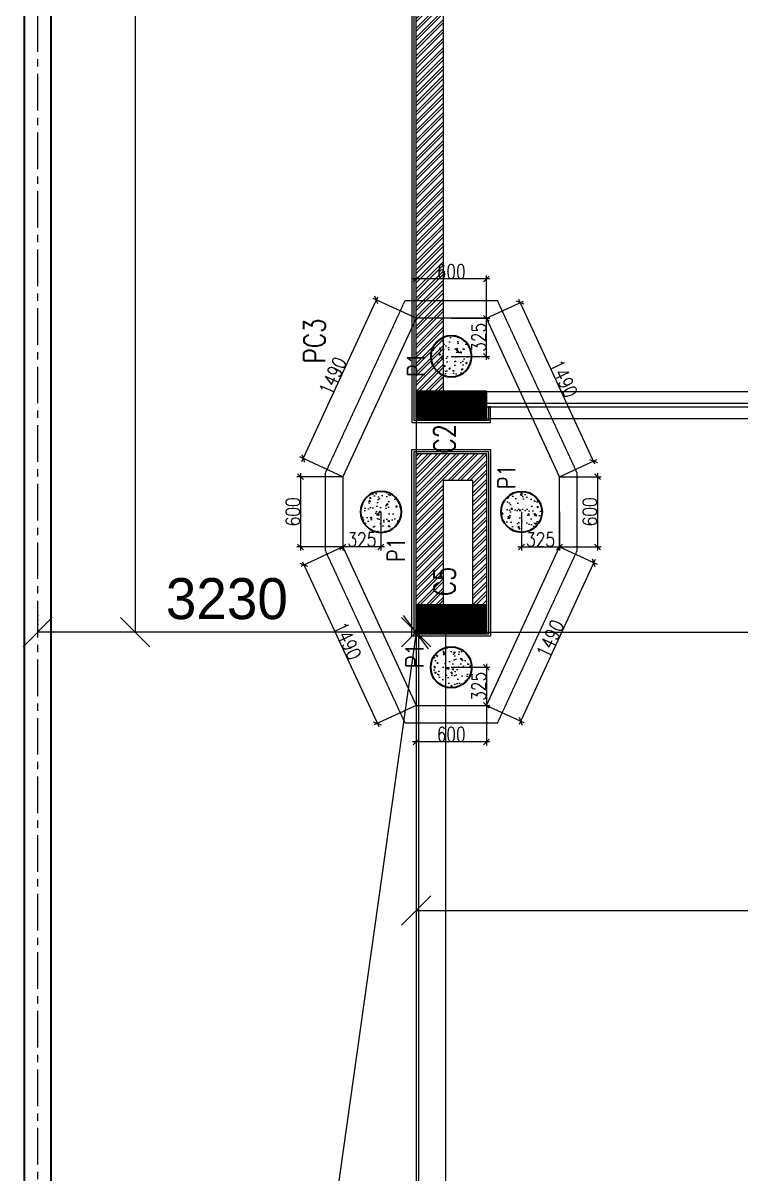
# Model space of a CAD drawing. Header units: metres. Extents: x 5205117 to 5948571, y 646915 to 1143748.
# Drawn here: x 5508533 to 5514661, y 814481 to 824308 of the extents above; entities that cross this region are included whole.
import ezdxf

# ---------------------------------------------------------------- set-up
doc = ezdxf.new("R2010")
doc.units = ezdxf.units.M
doc.header["$MEASUREMENT"] = 0
doc.header["$PDMODE"] = 35
doc.header["$PDSIZE"] = 10
for name, pattern in [('CENTER', [2, 1.25, -0.25, 0.25, -0.25]), ('DASHED', [0.75, 0.5, -0.25]), ('DOT2', [0.125, 0, -0.125]), ('HIDDEN', [0.375, 0.25, -0.125])]:
    doc.linetypes.add(name, pattern=pattern)
doc.layers.get('0').update_dxf_attribs({"color": 1, "linetype": 'DASHED', "lineweight": 30})
for name, color, linetype, lineweight in [('A-Center line', 1, 'CENTER', 9), ('dim start point', 10, 'Continuous', 0), ('plot 5', 7, 'Continuous', 30), ('S-COLUMN & WALL', 5, 'Continuous', 30), ('S-COLUMN_H', 250, 'Continuous', 0), ('S-FOUND-EXCAVATION', 253, 'HIDDEN', 0), ('S-FOUND-FOOTING', 7, 'Continuous', 15), ('S-PILE', 96, 'Continuous', 30), ('S-TEXT', 7, 'Continuous', 0), ('S-TEXT COL.', 1, 'Continuous', 0), ('S-TEXT PILE', 7, 'Continuous', 0)]:
    doc.layers.add(name, color=color, linetype=linetype, lineweight=lineweight)
doc.layers.add('A-GF', color=8, linetype='Continuous', lineweight=0, transparency=0.5)
doc.styles.add('C-ROOM', font='arial.ttf')
doc.styles.add('SETU 1', font='romans.shx', dxfattribs={"width": 0.8})
doc.styles.get("Standard").update_dxf_attribs({"font": 'GOTHIC.TTF'})
doc.dimstyles.new('A-DIM 100', dxfattribs={"dimscale": 100, "dimtxt": 2.5, "dimasz": 1.5, "dimexe": 1, "dimexo": 1, "dimgap": 0.5, "dimtad": 1, "dimdec": 0, "dimrnd": 5, "dimzin": 3, "dimdsep": 46, "dimtxsty": 'C-ROOM', "dimblk1": 'ARCHTICK', "dimblk2": 'ARCHTICK', "dimsah": 1, "dimcen": 1.5, "dimdle": 1, "dimclrd": 256, "dimclre": 256, "dimclrt": 256, "dimadec": 0, "dimazin": 0, "dimtfac": 0.6, "dimtdec": 0, "dimtofl": 0, "dimtmove": 1, "dimatfit": 3, "dimfxl": 1, "dimtolj": 1, "dimtzin": 0, "dimlwd": -1, "dimlwe": -1, "dimarcsym": 0})
doc.dimstyles.get("Standard").update_dxf_attribs({"dimtxt": 2, "dimasz": 1, "dimexe": 0, "dimexo": 0, "dimgap": 0.1, "dimtad": 1, "dimdsep": 46, "dimtxsty": 'Standard', "dimblk": 'OBLIQUE', "dimcen": 0.1, "dimclrd": 256, "dimclre": 256, "dimclrt": 256, "dimadec": 0, "dimazin": 0, "dimtfac": 1, "dimtofl": 0, "dimtmove": 1, "dimatfit": 2, "dimldrblk": 'OPEN90', "dimfxl": 1, "dimtolj": 1, "dimtzin": 0, "dimlwd": -1, "dimlwe": -1, "dimarcsym": 0})
pattern_1 = [(45, (1595081.140646775, 494016.5524752283), (-6.629126073623882, 6.629126073623883), [])]

# ---------------------------------------------------------------- blocks, each defined once
blk = doc.blocks.new('P2')
at = {"layer": 'S-PILE', "lineweight": 0}
h = blk.add_hatch(dxfattribs=at)
h.set_pattern_fill('AR-CONC', color=256, scale=20)
h.set_pattern_definition([(50, (0, 0), (143.4520365201507, -12.55042699651902), [15, -165]), (355, (0, 0), (-27.7502667226, 150.4384267400024), [12, -132]), (100.45144446, (11.9543362, -1.0458688), (115.7017693454224, 137.8879981937259), [12.74803839999999, -140.2284223999999]), (46.1842, (0, 40), (213.4482661343145, -33.10385615861531), [22.5, -247.5]), (96.63563549000003, (17.787349, 37.2413386), (186.9323891348456, 194.8237201549101), [19.1220684, -210.3427519999999]), (351.18416399, (0, 40), (186.9323890109546, 194.823720053998), [18, -198.0000002]), (21, (20, 30), (119.3814104236923, -80.52377813306776), [15, -165]), (326, (20, 30), (48.66306638431634, 145.0300090093706), [12, -132]), (71.45144474, (29.94845080000001, 23.2896852), (168.0444753459942, 64.50623056127077), [12.748038, -140.2284224]), (37.5, (0, 0), (2.431971063458133, 66.5787707662623), [0, -130.4, 0, -134, 0, -132.5]), (7.499999999999999, (0, 0), (52.61390748842972, 78.88234237647205), [0, -76.39999999999999, 0, -127.4, 0, -50.5]), (327.5, (-44.59999999999999, 0), (106.7644872344818, -4.510974346875951), [0, -50, 0, -156, 0, -207]), (317.5, (-64.6, 0), (116.6372338684772, 20.02099646646354), [0, -65, 0, -103.6, 0, -147])])
edge = h.paths.add_edge_path()
edge.add_arc((0, 0), 175, 0, 360)
at = {"layer": 'S-PILE'}
blk.add_circle((0, 0), 175, dxfattribs=at)
blk = doc.blocks.new('_Oblique')
at = {"color": 0, "linetype": 'ByBlock', "lineweight": -2}
blk.add_line((-0.5, -0.5), (0.5, 0.5), dxfattribs=at)
blk = doc.blocks.new('*D845')
at = {"layer": 'Defpoints', "color": 0, "transparency": 16777216}
for p in [(5511549.293229337, 821943.436524323), (5511888.018435445, 821786.920274838), (5511263.018461748, 820434.3243264765)]:
    blk.add_point(p, dxfattribs=at)
at = {"layer": 'S-TEXT', "transparency": 16777216}
blk.add_line((5510911.709479088, 820563.6073505251), (5511561.877005891, 821970.669749759), dxfattribs=at)
at = {"layer": 'S-TEXT', "color": 9, "transparency": 16777216}
for p, q in [((5511888.018435445, 821786.920274838), (5511522.060003902, 821956.0203008763)), ((5511263.018461748, 820434.3243264765), (5510897.060030205, 820603.4243525146))]:
    blk.add_line(p, q, dxfattribs=at)
at = {"layer": 'S-TEXT', "transparency": 16777216, "xscale": 50, "yscale": 50, "zscale": 50}
for p, rotation in [((5511549.293229337, 821943.436524323), 65.19954959944108), ((5510924.293255642, 820590.8405759613), 245.1995495994411)]:
    blk.add_blockref('_Oblique', p, dxfattribs=dict(at, rotation=rotation))
at = {"layer": 'S-TEXT', "color": 0, "lineweight": 0, "transparency": 16777216, "insert": (5511177.787920712, 821294.4033993414), "char_height": 120, "attachment_point": 5, "rotation": 65.19954959944108, "style": 'SETU 1'}
blk.add_mtext('\\A1;1490', dxfattribs=at)
blk = doc.blocks.new('*D846')
at = {"layer": 'Defpoints', "color": 0, "transparency": 16777216}
for p in [(5512777.621542173, 821920.7384592769), (5512488.018435443, 821786.9202748381), (5513113.018409139, 820434.324326476)]:
    blk.add_point(p, dxfattribs=at)
at = {"layer": 'S-TEXT', "color": 9, "transparency": 16777216}
for p, q in [((5512488.018435443, 821786.9202748381), (5512804.854767611, 821933.3222358304)), ((5513113.018409139, 820434.324326476), (5513429.854741308, 820580.7262874689))]:
    blk.add_line(p, q, dxfattribs=at)
at = {"layer": 'S-TEXT', "transparency": 16777216}
blk.add_line((5513415.205292424, 820540.9092854791), (5512765.03776562, 821947.971684713), dxfattribs=at)
at = {"layer": 'S-TEXT', "transparency": 16777216, "xscale": 50, "yscale": 50, "zscale": 50}
for p, rotation in [((5512777.621542173, 821920.7384592769), 114.8004504005914), ((5513402.621515871, 820568.1425109153), 294.8004504005914)]:
    blk.add_blockref('_Oblique', p, dxfattribs=dict(at, rotation=rotation))
at = {"layer": 'S-TEXT', "color": 0, "lineweight": 0, "transparency": 16777216, "insert": (5513149.126850802, 821271.7053342944), "char_height": 120, "attachment_point": 5, "rotation": 294.8004504005914, "style": 'SETU 1'}
blk.add_mtext('\\A1;1490', dxfattribs=at)
blk = doc.blocks.new('*D847')
at = {"layer": 'Defpoints', "color": 0, "transparency": 16777216}
for p in [(5513113.018409141, 819834.3243264765), (5512488.018435444, 818481.9202748385), (5512780.214830702, 818346.8846402369)]:
    blk.add_point(p, dxfattribs=at)
at = {"layer": 'S-TEXT', "color": 9, "transparency": 16777216}
for p, q in [((5513113.018409141, 819834.3243264765), (5513432.447349921, 819686.7034439872)), ((5512488.018435444, 818481.9202748385), (5512807.447376224, 818334.2993923489))]:
    blk.add_line(p, q, dxfattribs=at)
at = {"layer": 'S-TEXT', "transparency": 16777216}
blk.add_line((5513417.800052287, 819726.5212373972), (5512767.629582815, 818319.6520947154), dxfattribs=at)
at = {"layer": 'S-TEXT', "transparency": 16777216, "xscale": 50, "yscale": 50, "zscale": 50}
for p, rotation in [((5513405.214804399, 819699.2886918751), 65.19645403067507), ((5512780.214830702, 818346.8846402369), 245.1964540306751)]:
    blk.add_blockref('_Oblique', p, dxfattribs=dict(at, rotation=rotation))
at = {"layer": 'S-TEXT', "color": 0, "lineweight": 0, "transparency": 16777216, "insert": (5513033.710968921, 819050.3547031473), "char_height": 120, "attachment_point": 5, "rotation": 65.19645403067508, "style": 'SETU 1'}
blk.add_mtext('\\A1;1490', dxfattribs=at)
blk = doc.blocks.new('*D848')
at = {"layer": 'Defpoints', "color": 0, "transparency": 16777216}
for p in [(5511263.018461748, 819834.3243264764), (5511888.018435444, 818481.9202748385), (5511556.183847285, 818328.5662467872)]:
    blk.add_point(p, dxfattribs=at)
at = {"layer": 'S-TEXT', "color": 9, "transparency": 16777216}
for p, q in [((5511263.018461748, 819834.3243264764), (5510903.951328067, 819668.3850505372)), ((5511888.018435444, 818481.9202748385), (5511528.951301762, 818315.9809988993))]:
    blk.add_line(p, q, dxfattribs=at)
at = {"layer": 'S-TEXT', "transparency": 16777216}
blk.add_line((5510918.598625701, 819708.2028439469), (5511568.769095173, 818301.3337012653), dxfattribs=at)
at = {"layer": 'S-TEXT', "transparency": 16777216, "xscale": 50, "yscale": 50, "zscale": 50}
for p, rotation in [((5510931.183873587, 819680.9702984252), 114.8035459693249), ((5511556.183847285, 818328.5662467872), 294.8035459693249)]:
    blk.add_blockref('_Oblique', p, dxfattribs=dict(at, rotation=rotation))
at = {"layer": 'S-TEXT', "color": 0, "lineweight": 0, "transparency": 16777216, "insert": (5511302.687709068, 819032.036309697), "char_height": 120, "attachment_point": 5, "rotation": 294.8035459693249, "style": 'SETU 1'}
blk.add_mtext('\\A1;1490', dxfattribs=at)
blk = doc.blocks.new('*D849')
at = {"layer": 'Defpoints', "color": 0, "transparency": 16777216}
for p in [(5511888.018435445, 822122.2912844357), (5511888.018435445, 821786.9202748381), (5512488.018435443, 821786.9202748381)]:
    blk.add_point(p, dxfattribs=at)
at = {"layer": 'S-TEXT', "transparency": 16777216}
blk.add_line((5512518.018435444, 822122.2912844357), (5511858.018435445, 822122.2912844357), dxfattribs=at)
at = {"layer": 'S-TEXT', "color": 9, "transparency": 16777216}
for p, q in [((5511888.018435445, 821786.9202748381), (5511888.018435445, 822152.2912844355)), ((5512488.018435443, 821786.9202748381), (5512488.018435443, 822152.2912844355))]:
    blk.add_line(p, q, dxfattribs=at)
at = {"layer": 'S-TEXT', "transparency": 16777216, "xscale": 50, "yscale": 50, "zscale": 50, "rotation": 180}
blk.add_blockref('_Oblique', (5511888.018435445, 822122.2912844357), dxfattribs=at)
at = {"layer": 'S-TEXT', "transparency": 16777216, "xscale": 50, "yscale": 50, "zscale": 50}
blk.add_blockref('_Oblique', (5512488.018435443, 822122.2912844357), dxfattribs=at)
at = {"layer": 'S-TEXT', "color": 0, "lineweight": 0, "transparency": 16777216, "insert": (5512188.018435445, 822187.2912844357), "char_height": 120, "attachment_point": 5, "style": 'SETU 1'}
blk.add_mtext('\\A1;600', dxfattribs=at)
blk = doc.blocks.new('*D850')
at = {"layer": 'Defpoints', "color": 0, "transparency": 16777216}
for p in [(5511888.018435445, 818481.9202748382), (5512488.018435444, 818481.9202748382), (5511888.018435445, 818169.7627769104)]:
    blk.add_point(p, dxfattribs=at)
at = {"layer": 'S-TEXT', "color": 9, "transparency": 16777216}
for p, q in [((5511888.018435445, 818481.9202748382), (5511888.018435445, 818139.7627769106)), ((5512488.018435444, 818481.9202748382), (5512488.018435444, 818139.7627769106))]:
    blk.add_line(p, q, dxfattribs=at)
at = {"layer": 'S-TEXT', "transparency": 16777216}
blk.add_line((5512518.018435445, 818169.7627769104), (5511858.018435445, 818169.7627769104), dxfattribs=at)
at = {"layer": 'S-TEXT', "transparency": 16777216, "xscale": 50, "yscale": 50, "zscale": 50, "rotation": 180}
blk.add_blockref('_Oblique', (5511888.018435445, 818169.7627769104), dxfattribs=at)
at = {"layer": 'S-TEXT', "transparency": 16777216, "xscale": 50, "yscale": 50, "zscale": 50}
blk.add_blockref('_Oblique', (5512488.018435444, 818169.7627769104), dxfattribs=at)
at = {"layer": 'S-TEXT', "color": 0, "lineweight": 0, "transparency": 16777216, "insert": (5512188.018435445, 818234.7627769106), "char_height": 120, "attachment_point": 5, "style": 'SETU 1'}
blk.add_mtext('\\A1;600', dxfattribs=at)
blk = doc.blocks.new('*D851')
at = {"layer": 'Defpoints', "color": 0, "transparency": 16777216}
for p in [(5513113.018409143, 820434.3243264768), (5513113.018409143, 819834.3243264769), (5513436.718042727, 819834.3243264769)]:
    blk.add_point(p, dxfattribs=at)
at = {"layer": 'S-TEXT', "transparency": 16777216}
blk.add_line((5513436.718042727, 820464.3243264767), (5513436.718042727, 819804.3243264768), dxfattribs=at)
at = {"layer": 'S-TEXT', "color": 9, "transparency": 16777216}
for p, q in [((5513113.018409143, 820434.3243264768), (5513466.718042726, 820434.3243264768)), ((5513113.018409143, 819834.3243264769), (5513466.718042726, 819834.3243264769))]:
    blk.add_line(p, q, dxfattribs=at)
at = {"layer": 'S-TEXT', "transparency": 16777216, "xscale": 50, "yscale": 50, "zscale": 50}
for p, rotation in [((5513436.718042727, 820434.3243264768), 90), ((5513436.718042727, 819834.3243264769), 270)]:
    blk.add_blockref('_Oblique', p, dxfattribs=dict(at, rotation=rotation))
at = {"layer": 'S-TEXT', "color": 0, "lineweight": 0, "transparency": 16777216, "insert": (5513371.718042725, 820134.324326475), "char_height": 120, "attachment_point": 5, "rotation": 90, "style": 'SETU 1'}
blk.add_mtext('\\A1;600', dxfattribs=at)
blk = doc.blocks.new('*D852')
at = {"layer": 'Defpoints', "color": 0, "transparency": 16777216}
for p in [(5511263.018461749, 820434.3243264768), (5510901.265005993, 819834.3243264769), (5511263.018461749, 819834.3243264769)]:
    blk.add_point(p, dxfattribs=at)
at = {"layer": 'S-TEXT', "transparency": 16777216}
blk.add_line((5510901.265005993, 820464.3243264767), (5510901.265005993, 819804.3243264768), dxfattribs=at)
at = {"layer": 'S-TEXT', "color": 9, "transparency": 16777216}
for p, q in [((5511263.018461749, 820434.3243264768), (5510871.265005994, 820434.3243264768)), ((5511263.018461749, 819834.3243264769), (5510871.265005994, 819834.3243264769))]:
    blk.add_line(p, q, dxfattribs=at)
at = {"layer": 'S-TEXT', "transparency": 16777216, "xscale": 50, "yscale": 50, "zscale": 50}
for p, rotation in [((5510901.265005993, 820434.3243264768), 90), ((5510901.265005993, 819834.3243264769), 270)]:
    blk.add_blockref('_Oblique', p, dxfattribs=dict(at, rotation=rotation))
at = {"layer": 'S-TEXT', "color": 0, "lineweight": 0, "transparency": 16777216, "insert": (5510836.265005992, 820134.324326475), "char_height": 120, "attachment_point": 5, "rotation": 90, "style": 'SETU 1'}
blk.add_mtext('\\A1;600', dxfattribs=at)
blk = doc.blocks.new('*D825')
at = {"layer": 'Defpoints', "color": 0, "transparency": 16777216}
for p in [(5511263.018461748, 820134.3243264755), (5511588.018461747, 820134.3243264755), (5511263.018461748, 819834.3243264838)]:
    blk.add_point(p, dxfattribs=at)
at = {"layer": 'S-TEXT', "color": 9, "transparency": 16777216}
for p, q in [((5511263.018461748, 820134.3243264755), (5511263.018461748, 819804.3243264839)), ((5511588.018461747, 820134.3243264755), (5511588.018461747, 819804.3243264839))]:
    blk.add_line(p, q, dxfattribs=at)
at = {"layer": 'S-TEXT', "transparency": 16777216}
blk.add_line((5511618.018461747, 819834.3243264838), (5511233.018461747, 819834.3243264838), dxfattribs=at)
at = {"layer": 'S-TEXT', "transparency": 16777216, "xscale": 50, "yscale": 50, "zscale": 50, "rotation": 180}
blk.add_blockref('_Oblique', (5511263.018461748, 819834.3243264838), dxfattribs=at)
at = {"layer": 'S-TEXT', "transparency": 16777216, "xscale": 50, "yscale": 50, "zscale": 50}
blk.add_blockref('_Oblique', (5511588.018461747, 819834.3243264838), dxfattribs=at)
at = {"layer": 'S-TEXT', "color": 0, "lineweight": 0, "transparency": 16777216, "insert": (5511425.518461747, 819899.3243264836), "char_height": 120, "attachment_point": 5, "style": 'SETU 1'}
blk.add_mtext('\\A1;325', dxfattribs=at)
blk = doc.blocks.new('*D826')
at = {"layer": 'Defpoints', "color": 0, "transparency": 16777216}
for p in [(5512788.01840914, 820134.3243264755), (5513113.018409141, 820134.3243264755), (5513113.018409141, 819834.3243264856)]:
    blk.add_point(p, dxfattribs=at)
at = {"layer": 'S-TEXT', "color": 9, "transparency": 16777216}
for p, q in [((5512788.01840914, 820134.3243264755), (5512788.01840914, 819804.3243264857)), ((5513113.018409141, 820134.3243264755), (5513113.018409141, 819804.3243264857))]:
    blk.add_line(p, q, dxfattribs=at)
at = {"layer": 'S-TEXT', "transparency": 16777216}
blk.add_line((5512758.01840914, 819834.3243264856), (5513143.01840914, 819834.3243264856), dxfattribs=at)
at = {"layer": 'S-TEXT', "transparency": 16777216, "xscale": 50, "yscale": 50, "zscale": 50, "rotation": 180}
blk.add_blockref('_Oblique', (5512788.01840914, 819834.3243264856), dxfattribs=at)
at = {"layer": 'S-TEXT', "transparency": 16777216, "xscale": 50, "yscale": 50, "zscale": 50}
blk.add_blockref('_Oblique', (5513113.018409141, 819834.3243264856), dxfattribs=at)
at = {"layer": 'S-TEXT', "color": 0, "lineweight": 0, "transparency": 16777216, "insert": (5512950.51840914, 819899.3243264856), "char_height": 120, "attachment_point": 5, "style": 'SETU 1'}
blk.add_mtext('\\A1;325', dxfattribs=at)
blk = doc.blocks.new('*D827')
at = {"layer": 'Defpoints', "color": 0, "transparency": 16777216}
for p in [(5512188.018435446, 818806.9202748378), (5512188.018435446, 818481.9202748378), (5512488.018435448, 818481.9202748378)]:
    blk.add_point(p, dxfattribs=at)
at = {"layer": 'S-TEXT', "color": 9, "transparency": 16777216}
for p, q in [((5512188.018435446, 818806.9202748378), (5512518.018435448, 818806.9202748378)), ((5512188.018435446, 818481.9202748378), (5512518.018435448, 818481.9202748378))]:
    blk.add_line(p, q, dxfattribs=at)
at = {"layer": 'S-TEXT', "transparency": 16777216}
blk.add_line((5512488.018435448, 818836.9202748376), (5512488.018435448, 818451.9202748376), dxfattribs=at)
at = {"layer": 'S-TEXT', "transparency": 16777216, "xscale": 50, "yscale": 50, "zscale": 50}
for p, rotation in [((5512488.018435448, 818806.9202748378), 90), ((5512488.018435448, 818481.9202748378), 270)]:
    blk.add_blockref('_Oblique', p, dxfattribs=dict(at, rotation=rotation))
at = {"layer": 'S-TEXT', "color": 0, "lineweight": 0, "transparency": 16777216, "insert": (5512423.018435447, 818644.4202748358), "char_height": 120, "attachment_point": 5, "rotation": 90, "style": 'SETU 1'}
blk.add_mtext('\\A1;325', dxfattribs=at)
blk = doc.blocks.new('*D828')
at = {"layer": 'Defpoints', "color": 0, "transparency": 16777216}
for p in [(5512188.018435446, 821786.7283781151), (5512488.018435448, 821786.7283781151), (5512188.018435446, 821461.728378115)]:
    blk.add_point(p, dxfattribs=at)
at = {"layer": 'S-TEXT', "color": 9, "transparency": 16777216}
for p, q in [((5512188.018435446, 821786.7283781151), (5512518.018435448, 821786.7283781151)), ((5512188.018435446, 821461.728378115), (5512518.018435448, 821461.728378115))]:
    blk.add_line(p, q, dxfattribs=at)
at = {"layer": 'S-TEXT', "transparency": 16777216}
blk.add_line((5512488.018435448, 821431.728378115), (5512488.018435448, 821816.728378115), dxfattribs=at)
at = {"layer": 'S-TEXT', "transparency": 16777216, "xscale": 50, "yscale": 50, "zscale": 50}
for p, rotation in [((5512488.018435448, 821786.7283781151), 90), ((5512488.018435448, 821461.728378115), 270)]:
    blk.add_blockref('_Oblique', p, dxfattribs=dict(at, rotation=rotation))
at = {"layer": 'S-TEXT', "color": 0, "lineweight": 0, "transparency": 16777216, "insert": (5512423.018435447, 821624.2283781132), "char_height": 120, "attachment_point": 5, "rotation": 90, "style": 'SETU 1'}
blk.add_mtext('\\A1;325', dxfattribs=at)
blk = doc.blocks.new('*D874')
at = {"layer": 'Defpoints', "color": 0, "ltscale": 5, "transparency": 16777216}
for p in [(5511888.018435445, 819106.9202748375), (5508657.938475575, 796125.2669088681), (5508657.938475575, 796125.2669088681)]:
    blk.add_point(p, dxfattribs=at)
at = {"layer": 'dim start point', "color": 1, "ltscale": 5, "transparency": 16777216}
blk.add_line((5511888.018435444, 819106.9202748376), (5508657.938475575, 796125.2669088681), dxfattribs=at)
at = {"layer": 'dim start point', "linetype": 'DOT2', "ltscale": 5, "transparency": 16777216}
blk.add_line((5511888.018435445, 819106.9202748375), (5511888.018435444, 819106.9202748376), dxfattribs=at)
at = {"layer": 'dim start point', "color": 1, "ltscale": 5, "transparency": 16777216, "xscale": 250, "yscale": 250, "zscale": 250}
for p, rotation in [((5511888.018435444, 819106.9202748376), 81.9994640644098), ((5508657.938475575, 796125.2669088681), 261.9994640644098)]:
    blk.add_blockref('_Oblique', p, dxfattribs=dict(at, rotation=rotation))
at = {"layer": 'dim start point', "color": 1, "ltscale": 5, "transparency": 16777216, "insert": (5509991.937246461, 807655.5940386999), "char_height": 350, "attachment_point": 5, "rotation": 81.9994640644098}
blk.add_mtext('\\A1;23208', dxfattribs=at)
blk = doc.blocks.new('_Open90')
at = {"color": 0, "linetype": 'ByBlock', "lineweight": -2}
for p, q in [((-0.5, 0.5), (0, 0)), ((0, 0), (-1, 0)), ((0, 0), (-0.5, -0.5))]:
    blk.add_line(p, q, dxfattribs=at)
blk = doc.blocks.new('*D875')
at = {"layer": 'Defpoints', "color": 0, "ltscale": 5, "transparency": 16777216}
for p in [(5512364.946342256, 819106.9202748385), (5511888.018435448, 796125.2669088684), (5512364.946342256, 796125.2669088684)]:
    blk.add_point(p, dxfattribs=at)
at = {"layer": 'dim start point', "linetype": 'DOT2', "ltscale": 5, "transparency": 16777216}
for p, q in [((5512364.946342256, 819106.9202748385), (5511888.018435448, 819106.9202748385)), ((5512364.946342256, 796125.2669088684), (5511888.018435448, 796125.2669088684))]:
    blk.add_line(p, q, dxfattribs=at)
at = {"layer": 'dim start point', "color": 1, "ltscale": 5, "transparency": 16777216}
blk.add_line((5511888.018435448, 819106.9202748385), (5511888.018435448, 796125.2669088684), dxfattribs=at)
at = {"layer": 'dim start point', "color": 1, "ltscale": 5, "transparency": 16777216, "xscale": 250, "yscale": 250, "zscale": 250}
for p, rotation in [((5511888.018435448, 819106.9202748385), 90), ((5511888.018435448, 796125.2669088684), 270)]:
    blk.add_blockref('_Oblique', p, dxfattribs=dict(at, rotation=rotation))
at = {"layer": 'dim start point', "color": 1, "ltscale": 5, "transparency": 16777216, "insert": (5511604.214900437, 807616.0935918516), "char_height": 350, "attachment_point": 5, "rotation": 90}
blk.add_mtext('\\A1;22982', dxfattribs=at)
blk = doc.blocks.new('*D876')
at = {"layer": 'Defpoints', "color": 0, "ltscale": 5, "transparency": 16777216}
for p in [(5508657.938475575, 819274.692735676), (5511888.018435445, 819274.692735676), (5508657.938475575, 819106.9202748385)]:
    blk.add_point(p, dxfattribs=at)
at = {"layer": 'dim start point', "linetype": 'DOT2', "ltscale": 5, "transparency": 16777216}
for p, q in [((5508657.938475575, 819274.692735676), (5508657.938475575, 819106.9202748385)), ((5511888.018435445, 819274.692735676), (5511888.018435445, 819106.9202748385))]:
    blk.add_line(p, q, dxfattribs=at)
at = {"layer": 'dim start point', "color": 1, "ltscale": 5, "transparency": 16777216}
blk.add_line((5511888.018435445, 819106.9202748385), (5508657.938475575, 819106.9202748385), dxfattribs=at)
at = {"layer": 'dim start point', "color": 1, "ltscale": 5, "transparency": 16777216, "xscale": 250, "yscale": 250, "zscale": 250, "rotation": 180}
blk.add_blockref('_Oblique', (5508657.938475575, 819106.9202748385), dxfattribs=at)
at = {"layer": 'dim start point', "color": 1, "ltscale": 5, "transparency": 16777216, "xscale": 250, "yscale": 250, "zscale": 250}
blk.add_blockref('_Oblique', (5511888.018435445, 819106.9202748385), dxfattribs=at)
at = {"layer": 'dim start point', "color": 1, "ltscale": 5, "transparency": 16777216, "insert": (5510272.97845551, 819390.7238098487), "char_height": 350, "attachment_point": 5}
blk.add_mtext('\\A1;3230', dxfattribs=at)
blk = doc.blocks.new('*D887')
at = {"layer": 'Defpoints', "color": 0, "ltscale": 5, "transparency": 16777216}
for p in [(5522658.020674787, 817598.1489726655), (5511888.018435448, 817163.7671260297), (5522658.020674787, 816730.9334570203)]:
    blk.add_point(p, dxfattribs=at)
at = {"layer": 'dim start point', "linetype": 'DOT2', "ltscale": 5, "transparency": 16777216}
for p, q in [((5522658.020674787, 817598.1489726655), (5522658.020674787, 816730.9334570203)), ((5511888.018435448, 817163.7671260297), (5511888.018435448, 816730.9334570203))]:
    blk.add_line(p, q, dxfattribs=at)
at = {"layer": 'dim start point', "color": 1, "ltscale": 5, "transparency": 16777216}
blk.add_line((5511888.018435448, 816730.9334570203), (5522658.020674787, 816730.9334570203), dxfattribs=at)
at = {"layer": 'dim start point', "color": 1, "ltscale": 5, "transparency": 16777216, "xscale": 250, "yscale": 250, "zscale": 250, "rotation": 180}
blk.add_blockref('_Oblique', (5511888.018435448, 816730.9334570203), dxfattribs=at)
at = {"layer": 'dim start point', "color": 1, "ltscale": 5, "transparency": 16777216, "xscale": 250, "yscale": 250, "zscale": 250}
blk.add_blockref('_Oblique', (5522658.020674787, 816730.9334570203), dxfattribs=at)
at = {"layer": 'dim start point', "color": 1, "ltscale": 5, "transparency": 16777216, "insert": (5517273.019555118, 817014.7369920305), "char_height": 350, "attachment_point": 5}
blk.add_mtext('\\A1;10770', dxfattribs=at)
blk = doc.blocks.new('*D889')
at = {"layer": 'Defpoints', "color": 0, "ltscale": 5, "transparency": 16777216}
for p in [(5509722.462602435, 840746.9202748392), (5509490.564627538, 819106.9202748392), (5509722.462602435, 819106.9202748392)]:
    blk.add_point(p, dxfattribs=at)
at = {"layer": 'dim start point', "linetype": 'DOT2', "ltscale": 5, "transparency": 16777216}
for p, q in [((5509722.462602435, 840746.9202748392), (5509490.564627538, 840746.9202748392)), ((5509722.462602435, 819106.9202748392), (5509490.564627538, 819106.9202748392))]:
    blk.add_line(p, q, dxfattribs=at)
at = {"layer": 'dim start point', "color": 1, "ltscale": 5, "transparency": 16777216}
blk.add_line((5509490.564627538, 840746.9202748392), (5509490.564627538, 819106.9202748392), dxfattribs=at)
at = {"layer": 'dim start point', "color": 1, "ltscale": 5, "transparency": 16777216, "xscale": 250, "yscale": 250, "zscale": 250}
for p, rotation in [((5509490.564627538, 840746.9202748392), 90), ((5509490.564627538, 819106.9202748392), 270)]:
    blk.add_blockref('_Oblique', p, dxfattribs=dict(at, rotation=rotation))
at = {"layer": 'dim start point', "color": 1, "ltscale": 5, "transparency": 16777216, "insert": (5509206.761092527, 829926.9202748373), "char_height": 350, "attachment_point": 5, "rotation": 90}
blk.add_mtext('\\A1;21640', dxfattribs=at)

msp = doc.modelspace()

# ---------------------------------------------------------------- hatches: boundary and pattern name
at = {"layer": 'A-GF', "ltscale": 5}
h = msp.add_hatch(dxfattribs=at)
h.set_pattern_fill('ANSI32', color=256, scale=150)
h.set_pattern_definition([(45, (1901543.431785271, 480541.7018251683), (-39.7747564417433, 39.7747564417433), []), (45, (1901569.948289521, 480541.7018251683), (-39.7747564417433, 39.7747564417433), [])])
h.paths.add_polyline_path([(5521808.018435445, 821161.9202748376), (5522543.018435444, 821161.9202748376), (5522543.018435444, 825736.9202748376), (5521808.018435445, 825736.9202748376), (5521808.018435445, 825966.9202748376), (5522428.018435444, 825966.9202748376), (5522428.018435444, 828666.9202748401), (5521808.018435445, 828666.9202748401), (5521808.018435445, 828896.92027484), (5522658.018435445, 828896.92027484), (5522658.018435445, 820184.4202748378), (5522558.018435445, 820184.4202748378), (5522558.018435445, 820084.4202748376), (5522658.018435445, 820084.4202748376), (5522658.018435445, 819106.9202748376), (5520693.018435444, 819106.9202748376), (5520693.018435444, 821161.9202748376), (5520808.018435444, 821161.9202748376), (5520808.018435444, 819336.9202748376), (5522428.018435444, 819336.9202748376), (5522428.018435444, 820931.9202748378), (5521808.018435445, 820931.9202748378)])
h.paths.add_polyline_path([(5522033.018435445, 830011.9202748399), (5522033.018435445, 830216.9202748378), (5522428.018435444, 830216.9202748378), (5522428.018435444, 830011.9202748399)], flags=16)
h.paths.add_polyline_path([(5522658.018435445, 830701.9202748399), (5522428.018435444, 830701.9202748399), (5522428.018435444, 830331.9202748376), (5522033.018435445, 830331.9202748376), (5522033.018435445, 830701.9202748399), (5521918.018435444, 830701.9202748399), (5521918.018435444, 830011.9202748399), (5521808.018435445, 830011.9202748399), (5521808.018435445, 829896.92027484), (5522658.018435445, 829896.92027484)], flags=17)
h.paths.add_polyline_path([(5515283.018435444, 838136.9202748378), (5515283.018435444, 836126.9202748378), (5514658.018435445, 836126.9202748378), (5514658.018435445, 836011.9202748378), (5515513.018435444, 836011.9202748378), (5515513.018435444, 838366.9202748378), (5511888.018435445, 838366.9202748378), (5511888.018435445, 833706.9202748378), (5512488.018435444, 833706.9202748378), (5512488.018435444, 834306.9202748378), (5515283.018435444, 834306.9202748378), (5515283.018435444, 833706.9202748378), (5517263.018435445, 833706.9202748378), (5517263.018435445, 834536.9202748378), (5515513.018435444, 834536.9202748378), (5515513.018435444, 834986.9202748378), (5515283.018435444, 834986.9202748378), (5515283.018435444, 834536.9202748378), (5513758.018435445, 834536.9202748378), (5513758.018435445, 836126.9202748378), (5513528.018435445, 836126.9202748378), (5513528.018435445, 834536.9202748378), (5512118.018435445, 834536.9202748378), (5512118.018435445, 838136.9202748378)])
h.paths.add_polyline_path([(5522658.018435445, 833936.9202748378), (5522658.018435445, 834906.9202748378), (5522428.018435444, 834906.9202748378), (5522428.018435444, 834536.9202748378), (5519793.018435445, 834536.9202748378), (5519793.018435445, 836336.9202748378), (5520393.018435445, 836336.9202748378), (5520393.018435445, 836451.9202748378), (5519793.018435445, 836451.9202748378), (5519793.018435445, 838251.9202748376), (5520393.018435445, 838251.9202748376), (5520393.018435445, 838366.9202748378), (5519563.018435444, 838366.9202748378), (5519563.018435444, 825736.9202748382), (5520808.018435443, 825736.9202748376), (5520808.018435443, 825966.9202748376), (5519793.018435445, 825966.9202748376), (5519793.018435445, 829896.92027484), (5520908.018435444, 829896.92027484), (5520908.018435444, 830011.9202748406), (5519793.018435445, 830011.9202748406), (5519793.018435445, 832761.9202748381), (5521008.018435444, 832761.9202748381), (5521008.018435444, 832876.9202748381), (5519793.018435445, 832876.9202748381), (5519793.018435445, 834306.9202748378), (5521918.018435444, 834306.9202748378), (5521918.018435444, 832876.9202748378), (5521808.018435445, 832876.9202748378), (5521808.018435445, 832761.9202748378), (5522033.018435445, 832761.9202748378), (5522033.018435445, 834306.9202748378), (5522428.018435444, 834306.9202748378), (5522428.018435444, 833936.9202748378)])
h.paths.add_polyline_path([(5511888.018435445, 820631.9202748376), (5512488.018435444, 820631.9202748376), (5512488.018435444, 819106.9202748376), (5511888.018435445, 819106.9202748376)])
h.paths.add_polyline_path([(5511888.018435445, 820931.9202748378), (5511888.018435445, 826566.9202748378), (5512488.018435444, 826566.9202748378), (5512488.018435444, 825736.9202748376), (5512118.018435445, 825736.9202748376), (5512118.018435445, 821161.9202748376), (5512488.018435444, 821161.9202748376), (5512488.018435444, 820931.9202748378)])
h.paths.add_polyline_path([(5512373.018435445, 825966.9202748376), (5512118.018435445, 825966.9202748376), (5512118.018435445, 826451.9202748378), (5512373.018435445, 826451.9202748378)], flags=16)
h.paths.add_polyline_path([(5512118.018435445, 819336.9202748376), (5512373.018435445, 819336.9202748376), (5512373.018435445, 820401.9202748376), (5512118.018435445, 820401.9202748376)], flags=16)
h.paths.add_polyline_path([(5515283.018435444, 826566.9202748378), (5517263.018435445, 826566.9202748378), (5517263.018435445, 825736.9202748376), (5515283.018435444, 825736.9202748376)])
h.paths.add_polyline_path([(5515513.018435444, 826451.9202748378), (5517033.018435445, 826451.9202748378), (5517033.018435445, 825966.9202748376), (5515513.018435444, 825966.9202748376)], flags=16)
h.paths.add_polyline_path([(5522658.018435445, 843196.9202748376), (5522658.018435445, 835806.9202748376), (5522428.018435444, 835806.9202748376), (5522428.018435444, 836336.9202748378), (5521293.018435444, 836336.9202748378), (5521293.018435444, 836451.9202748378), (5522428.018435444, 836451.9202748378), (5522428.018435444, 838251.9202748376), (5521393.018435444, 838251.9202748376), (5521393.018435444, 838366.9202748378), (5522428.018435444, 838366.9202748378), (5522428.018435444, 842966.9202748376), (5522058.018435444, 842966.9202748376), (5522058.018435444, 843196.9202748376)])
h.paths.add_polyline_path([(5519193.018435445, 821161.9202748376), (5519793.018435445, 821161.9202748376), (5519793.018435445, 819106.9202748376), (5519193.018435445, 819106.9202748376)])
h.paths.add_polyline_path([(5519308.018435444, 820931.9202748378), (5519563.018435444, 820931.9202748378), (5519563.018435444, 819336.9202748376), (5519308.018435444, 819336.9202748376)], flags=16)
h.paths.add_polyline_path([(5518333.018435445, 842966.9202748376), (5518333.018435445, 838366.9202748378), (5517033.018435445, 838366.9202748378), (5517033.018435445, 838136.9202748378), (5518563.018435445, 838136.9202748378), (5518563.018435445, 842966.9202748376), (5518933.018435444, 842966.9202748376), (5518933.018435444, 843196.9202748376), (5518333.018435445, 843196.9202748376)])
h.paths.add_polyline_path([(5515513.018435444, 833821.9202748376), (5515513.018435444, 834306.9202748378), (5517033.018435445, 834306.9202748378), (5517033.018435445, 833821.9202748376)], flags=16)
h.paths.add_polyline_path([(5518333.018435445, 845021.9202748376), (5518333.018435445, 843496.9202748376), (5518933.018435444, 843496.9202748376), (5518933.018435444, 845021.9202748376)])
h.paths.add_polyline_path([(5518563.018435445, 844791.9202748376), (5518563.018435445, 843611.9202748378), (5518818.018435445, 843611.9202748378), (5518818.018435445, 844791.9202748376)], flags=16)
h.paths.add_polyline_path([(5522658.018435445, 845021.9202748376), (5522658.018435445, 843496.9202748376), (5522058.018435444, 843496.9202748376), (5522058.018435444, 845021.9202748376)])
h.paths.add_polyline_path([(5522428.018435444, 844791.9202748376), (5522428.018435444, 843611.9202748378), (5522173.018435445, 843611.9202748378), (5522173.018435445, 844791.9202748376)], flags=16)
h.paths.add_polyline_path([(5518033.018435445, 840746.9202748378), (5517033.018435445, 840746.9202748378), (5517033.018435445, 840516.9202748378), (5518033.018435445, 840516.9202748378)], flags=17)
h.paths.add_polyline_path([(5511888.018435445, 840746.9202748378), (5511888.018435445, 840516.9202748378), (5515513.018435444, 840516.9202748378), (5515513.018435444, 840746.9202748378)])
h.paths.add_polyline_path([(5512373.018435445, 834306.9202748378), (5512373.018435445, 833821.9202748376), (5512118.018435445, 833821.9202748376), (5512118.018435445, 834306.9202748378)], flags=16)
at = {"layer": 'A-GF', "ltscale": 100}
h = msp.add_hatch(dxfattribs=at)
h.set_pattern_fill('ANSI31', color=256, scale=75)
h.set_pattern_definition(pattern_1)
h.paths.add_polyline_path([(5511888.018435445, 821161.9202748376), (5511888.018435445, 820931.9202748378), (5512488.018435444, 820931.9202748378), (5512488.018435444, 821161.9202748376)])
h = msp.add_hatch(dxfattribs=at)
h.set_pattern_fill('ANSI31', color=256, scale=75)
h.set_pattern_definition(pattern_1)
h.paths.add_polyline_path([(5511888.018435445, 819336.9202748376), (5511888.018435445, 819106.9202748376), (5512488.018435444, 819106.9202748376), (5512488.018435444, 819336.9202748376)])
at = {"layer": 'S-COLUMN_H'}
h = msp.add_hatch(color=256, dxfattribs=at)
h.dxf.hatch_style = 1
h.paths.add_polyline_path([(5512488.018435444, 820931.920274838), (5512488.018435444, 821161.9202748382), (5511888.018435445, 821161.9202748382), (5511888.018435445, 820931.920274838)])
h = msp.add_hatch(color=256, dxfattribs=at)
h.dxf.hatch_style = 1
h.paths.add_polyline_path([(5512488.018435444, 819106.9202748382), (5512488.018435444, 819336.9202748382), (5511888.018435445, 819336.9202748382), (5511888.018435445, 819106.9202748382)])

# ---------------------------------------------------------------- linework, layer by layer
at = {"layer": 'A-Center line', "ltscale": 250}
msp.add_line((5508657.938475575, 795061.0810966654), (5508657.938475575, 849789.0100000104), dxfattribs=at)
at = {"layer": 'A-GF', "ltscale": 5}
for p, q in [((5512488.018435444, 821161.9202748376), (5519193.018435445, 821161.9202748376)), ((5512488.018435444, 821061.9202748378), (5519193.018435445, 821061.9202748378)), ((5512488.018435444, 821031.9202748378), (5519193.018435445, 821031.9202748378)), ((5511888.018435445, 820931.9202748378), (5511888.018435445, 820631.9202748376)), ((5511888.018435445, 820931.9202748378), (5511888.018435445, 820631.9202748376)), ((5512488.018435444, 820931.9202748378), (5519193.018435445, 820931.9202748378)), ((5512488.018435444, 819106.9202748376), (5519193.018435445, 819106.9202748376)), ((5512488.018435444, 819106.9202748376), (5519193.018435445, 819106.9202748376))]:
    msp.add_line(p, q, dxfattribs=at)
at = {"layer": 'A-GF', "ltscale": 10}
for p, q in [((5511908.018435445, 819106.9202748376), (5511908.018435445, 798780.1647531826)), ((5512138.12059113, 819106.9202748376), (5512138.12059113, 799010.2669088681))]:
    msp.add_line(p, q, dxfattribs=at)
at = {"layer": 'A-GF', "ltscale": 5, "flags": 128}
for points in [[(5512505.018435445, 825866.9202748378), (5512523.018435445, 825866.9202748378), (5512523.018435445, 826601.9202748378), (5511853.018435444, 826601.9202748381), (5511853.018435444, 820896.9202748376), (5512523.018435445, 820896.9202748376), (5512523.018435445, 821031.9202748378), (5512505.018435445, 821031.9202748378), (5512505.018435445, 820914.9202748376), (5511871.018435445, 820914.9202748376), (5511871.018435445, 826583.9202748381), (5512505.018435445, 826583.9202748378)], [(5512488.018435444, 821161.9202748376), (5512488.018435444, 820931.9202748378), (5511888.018435445, 820931.9202748378), (5511888.018435445, 821161.9202748376)], [(5512488.018435444, 819336.9202748376), (5512488.018435444, 819106.9202748376), (5511888.018435445, 819106.9202748376), (5511888.018435445, 819336.9202748376)]]:
    msp.add_lwpolyline(points, close=True, dxfattribs=at)
at = {"layer": 'A-GF', "ltscale": 5}
for points in [[(5511888.018435445, 820931.9202748378), (5511888.018435445, 826566.9202748378), (5512488.018435444, 826566.9202748378), (5512488.018435444, 825736.9202748376), (5512118.018435445, 825736.9202748376), (5512118.018435445, 821161.9202748376), (5512488.018435444, 821161.9202748376), (5512488.018435444, 820931.9202748378)], [(5512523.018435445, 820666.9202748378), (5512523.018435445, 819071.9202748378), (5511853.018435444, 819071.9202748378), (5511853.018435444, 820666.9202748378)], [(5512505.018435445, 820648.9202748378), (5512505.018435445, 819089.9202748376), (5511871.018435445, 819089.9202748376), (5511871.018435445, 820648.9202748378)], [(5511888.018435445, 820631.9202748376), (5512488.018435444, 820631.9202748376), (5512488.018435444, 819106.9202748376), (5511888.018435445, 819106.9202748376)], [(5512118.018435445, 819336.9202748376), (5512373.018435445, 819336.9202748376), (5512373.018435445, 820401.9202748376), (5512118.018435445, 820401.9202748376)]]:
    msp.add_lwpolyline(points, close=True, dxfattribs=at)
at = {"layer": 'plot 5'}
msp.add_lwpolyline([(5511626.58573338, 848822.2786762554), (5508543.093195881, 845327.5274590094), (5508543.093195881, 796010.266908868), (5528658.018435445, 796010.266908868), (5528658.018435445, 804046.5669088204), (5528428.018435445, 804046.5669088204), (5528428.327875103, 796240.2669088681), (5508773.093194928, 796240.2669088681), (5508773.093194928, 845240.3904164869), (5511799.099719014, 848670.0600571472), (5511626.587573018, 848822.2807612258)], dxfattribs=at)
at = {"layer": 'S-COLUMN & WALL', "color": 5}
for points in [[(5512488.018435444, 820931.920274838), (5512488.018435444, 821161.9202748382), (5511888.018435445, 821161.9202748382), (5511888.018435445, 820931.920274838)], [(5512488.018435444, 819106.9202748382), (5512488.018435444, 819336.9202748382), (5511888.018435445, 819336.9202748382), (5511888.018435445, 819106.9202748382)]]:
    msp.add_lwpolyline(points, close=True, dxfattribs=at)
at = {"layer": 'S-FOUND-EXCAVATION'}
msp.add_lwpolyline([(5512583.940897584, 818331.9202748382), (5513263.018409142, 819801.3398214888), (5513263.018409142, 820467.3045834622), (5512583.946606828, 821936.9202748382), (5511792.090264059, 821936.9202748382), (5511113.018461748, 820467.3045834622), (5511113.018461748, 819801.3398214888), (5511792.095973304, 818331.9202748382)], close=True, dxfattribs=at)
at = {"layer": 'S-FOUND-FOOTING', "color": 3}
msp.add_lwpolyline([(5512488.018435444, 818481.9202748382), (5513113.018409142, 819834.3243264764), (5513113.018409142, 820434.3243264764), (5512488.018435443, 821786.9202748381), (5511888.018435445, 821786.9202748381), (5511263.018461748, 820434.3243264764), (5511263.018461748, 819834.3243264764), (5511888.018435445, 818481.9202748382), (5512488.018435444, 818481.9202748382)], dxfattribs=at)

# ---------------------------------------------------------------- block references
at = {"layer": 'S-PILE', "xscale": -1, "rotation": 90}
for p in [(5512188.018435445, 821461.9202748382), (5511588.018461748, 820134.3243264764)]:
    msp.add_blockref('P2', p, dxfattribs=at)
at = {"layer": 'S-PILE'}
for p, rotation in [((5512788.018409142, 820134.3243264764), 270), ((5512188.018435445, 818806.9202748382), 90.00000000000003)]:
    msp.add_blockref('P2', p, dxfattribs=dict(at, rotation=rotation))

# ---------------------------------------------------------------- texts
at = {"layer": 'S-TEXT COL.', "color": 7, "style": 'SETU 1', "width": 0.8}
msp.add_text('PC3', height=180, rotation=90, dxfattribs=at).set_placement((5511111.156656925, 821402.6134950158))
at = {"layer": 'S-TEXT COL.', "color": 1, "true_color": 0xe61414, "style": 'SETU 1', "width": 0.8}
for s, p in [('C2', (5512220.656676715, 820632.0549537737)), ('C5', (5512220.656676715, 819414.3797461068))]:
    msp.add_text(s, height=180, rotation=90, dxfattribs=at).set_placement(p)
at = {"layer": 'S-TEXT PILE', "style": 'SETU 1', "width": 0.8}
for p in [(5511963.986902056, 821285.7174684826), (5512734.726747449, 820327.2694159636), (5511791.310123438, 819706.4511629104), (5511950.226429713, 818800.0155347877)]:
    msp.add_text('P1', height=150, rotation=90, dxfattribs=at).set_placement(p)

# ---------------------------------------------------------------- dimensions: what is measured, and where the dimension line sits
at = {"layer": 'dim start point', "color": 12, "ltscale": 5}
for base, p1, p2, picture, middle in [((5509490.564627538, 819106.9202748392), (5509722.462602432, 840746.9202748385), (5509722.462602432, 819106.9202748385), '*D889', (5509206.761092527, 829926.9202748373)), ((5511888.018435448, 796125.2669088684), (5512364.946342255, 819106.9202748382), (5512364.946342255, 796125.2669088679), '*D875', (5511604.214900437, 807616.0935918516))]:
    dim = msp.add_linear_dim(base=base, p1=p1, p2=p2, angle=90, dimstyle='Standard', override={"dimtxt": 350, "dimasz": 250, "dimgap": 100, "dimdec": 0, "dimclrd": 1, "dimclrt": 1, "dimtdec": 0, "dimfxl": 0.1}, dxfattribs=at)
    dim.commit()
    dim.dimension.update_dxf_attribs({"geometry": picture, "text_midpoint": middle})
for base, p1, p2, picture, middle in [((5508657.938475575, 819106.9202748385), (5511888.018435445, 819274.692735676), (5508657.938475575, 819274.692735676), '*D876', (5510272.97845551, 819390.7238098487)), ((5522658.020674787, 816730.9334570203), (5511888.018435448, 817163.7671260297), (5522658.020674787, 817598.1489726655), '*D887', (5517273.019555118, 817014.7369920305))]:
    dim = msp.add_linear_dim(base=base, p1=p1, p2=p2, dimstyle='Standard', override={"dimtxt": 350, "dimasz": 250, "dimgap": 100, "dimdec": 0, "dimclrd": 1, "dimclrt": 1, "dimtdec": 0, "dimfxl": 0.1}, dxfattribs=at)
    dim.commit()
    dim.dimension.update_dxf_attribs({"geometry": picture, "text_midpoint": middle})
dim = msp.add_aligned_dim(p1=(5511888.018435445, 819106.9202748376), p2=(5508657.938475575, 796125.2669088679), distance=-3.210414081927326e-11, dimstyle='Standard', override={"dimtxt": 350, "dimasz": 250, "dimgap": 100, "dimdec": 0, "dimclrd": 1, "dimclrt": 1, "dimtdec": 0, "dimfxl": 0.1}, dxfattribs=at)
dim.commit()
dim.dimension.update_dxf_attribs({"geometry": '*D874', "text_midpoint": (5509991.937246461, 807655.5940386999)})
at = {"layer": 'S-TEXT', "lineweight": 0}
for base, p1, p2, picture, middle in [((5511888.018435445, 822122.2912844357), (5512488.018435443, 821786.9202748381), (5511888.018435445, 821786.9202748381), '*D849', (5512188.018435445, 822187.2912844357)), ((5511263.018461748, 819834.3243264838), (5511588.018461747, 820134.3243264755), (5511263.018461748, 820134.3243264755), '*D825', (5511425.518461747, 819899.3243264836)), ((5511888.018435445, 818169.7627769104), (5512488.018435444, 818481.9202748382), (5511888.018435445, 818481.9202748382), '*D850', (5512188.018435445, 818234.7627769106))]:
    dim = msp.add_linear_dim(base=base, p1=p1, p2=p2, dimstyle='A-DIM 100', override={"dimtxt": 1.199999999999999, "dimasz": 0.5, "dimexe": 0.3, "dimexo": 0, "dimgap": 0.05, "dimtxsty": 'SETU 1', "dimblk1": 'Oblique', "dimblk2": 'Oblique', "dimdle": 0.3, "dimclre": 9, "dimclrt": 0}, dxfattribs=at)
    dim.commit()
    dim.dimension.update_dxf_attribs({"geometry": picture, "text_midpoint": middle})
for p1, p2, distance, picture, middle in [((5511263.018461748, 820434.3243264764), (5511888.018435445, 821786.9202748381), 373.13818031072196, '*D845', (5511177.787920712, 821294.4033993414)), ((5513113.018409142, 820434.3243264764), (5512488.018435443, 821786.9202748381), -319.02549414507155, '*D846', (5513149.126850802, 821271.7053342944)), ((5511263.018461748, 819834.3243264764), (5511888.018435445, 818481.9202748382), -365.5566328473085, '*D848', (5511302.687709068, 819032.036309697)), ((5513113.018409142, 819834.3243264764), (5512488.018435444, 818481.9202748382), 321.8902856785363, '*D847', (5513033.710968921, 819050.3547031473))]:
    dim = msp.add_aligned_dim(p1=p1, p2=p2, distance=distance, dimstyle='A-DIM 100', override={"dimtxt": 1.199999999999999, "dimasz": 0.5, "dimexe": 0.3, "dimexo": 0, "dimgap": 0.05, "dimtxsty": 'SETU 1', "dimblk1": 'Oblique', "dimblk2": 'Oblique', "dimdle": 0.3, "dimclre": 9, "dimclrt": 0}, dxfattribs=at)
    dim.commit()
    dim.dimension.update_dxf_attribs({"geometry": picture, "text_midpoint": middle})
for base, p1, p2, angle, picture, middle in [((5512488.018435448, 821786.7283781151), (5512188.018435444, 821461.7283781146), (5512188.018435444, 821786.7283781146), 270, '*D828', (5512423.018435447, 821624.2283781132)), ((5510901.265005993, 819834.3243264769), (5511263.018461748, 820434.3243264764), (5511263.018461748, 819834.3243264764), 90, '*D852', (5510836.265005992, 820134.324326475)), ((5513436.718042727, 819834.3243264769), (5513113.018409142, 820434.3243264764), (5513113.018409142, 819834.3243264764), 90, '*D851', (5513371.718042725, 820134.324326475)), ((5513113.018409141, 819834.3243264856), (5512788.01840914, 820134.3243264755), (5513113.018409141, 820134.3243264755), 180, '*D826', (5512950.51840914, 819899.3243264856)), ((5512488.018435448, 818481.9202748378), (5512188.018435444, 818806.9202748371), (5512188.018435444, 818481.9202748371), 90, '*D827', (5512423.018435447, 818644.4202748358))]:
    dim = msp.add_linear_dim(base=base, p1=p1, p2=p2, angle=angle, dimstyle='A-DIM 100', override={"dimtxt": 1.199999999999999, "dimasz": 0.5, "dimexe": 0.3, "dimexo": 0, "dimgap": 0.05, "dimtxsty": 'SETU 1', "dimblk1": 'Oblique', "dimblk2": 'Oblique', "dimdle": 0.3, "dimclre": 9, "dimclrt": 0}, dxfattribs=at)
    dim.commit()
    dim.dimension.update_dxf_attribs({"geometry": picture, "text_midpoint": middle})

doc.saveas('drawing.dxf')
